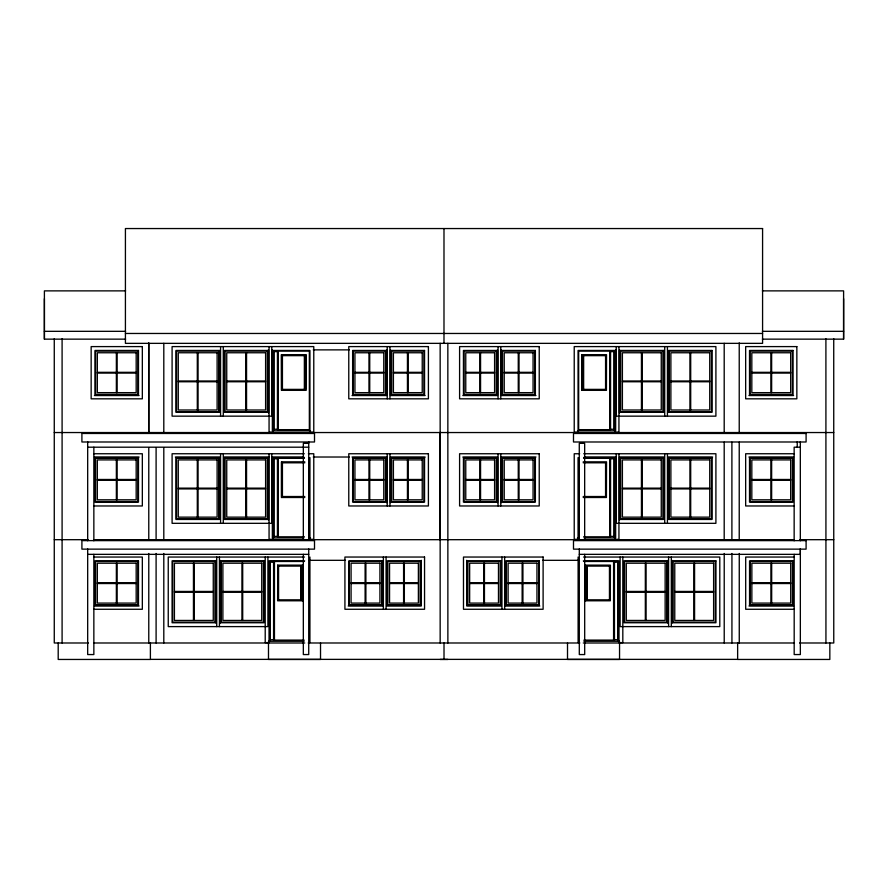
<?xml version="1.0" encoding="UTF-8"?>
<svg xmlns="http://www.w3.org/2000/svg" width="888" height="888" viewBox="0 0 888 888"><rect width="100%" height="100%" fill="white"/><g stroke="black" fill="none" stroke-linecap="round" stroke-linejoin="round"><path stroke-width="1.33" d="M125.619 339.149L44.4 339.149L44.4 298.69M88.467 642.99L54.268 642.99L54.268 338.728M148.773 342.868L148.773 432.545L148.773 343.301M440.159 539.693L440.159 432.545M762.381 339.149L843.6 339.149L843.6 298.69M125.619 290.876L44.4 290.876L44.4 339.149M762.381 290.876L843.6 290.876L843.6 339.149M44.4 331.324L125.619 331.324M762.381 331.324L843.6 331.324M125.419 333.466L762.581 333.466M313.275 349.872L349.284 349.872M278.077 351.604L274.081 351.604L274.081 429.448M609.923 351.604L613.919 351.604L613.919 429.448M281.474 354.689L306.293 354.689L306.171 390.343L281.474 390.343L281.474 354.689L281.585 390.343M581.707 354.689L606.526 354.689L606.415 390.343L581.707 390.343L581.707 354.689L581.829 390.343M281.774 355.655L305.461 355.655L305.461 389.377L281.774 389.377M606.226 355.655L582.539 355.655L582.539 389.377L606.226 389.377M97.325 372.327L136.175 372.327M354.934 372.327L383.771 372.327M393.406 372.327L422.233 372.327M465.767 372.327L494.594 372.327M504.229 372.327L533.066 372.327M751.825 372.327L790.675 372.327M97.325 373.093L136.175 373.093M354.934 373.093L383.771 373.093M393.406 373.093L422.233 373.093M465.767 373.093L494.594 373.093M504.229 373.093L533.066 373.093M751.825 373.093L790.675 373.093M178.266 380.996L217.116 380.996M226.74 380.996L265.601 380.996M622.399 380.996L661.26 380.996M670.884 380.996L709.734 380.996M178.266 381.762L217.116 381.762M226.74 381.762L265.601 381.762M622.399 381.762L661.26 381.762M670.884 381.762L709.734 381.762M94.428 395.549L139.061 395.549M352.048 395.549L386.657 395.549L386.657 349.872M425.13 395.549L390.509 395.549L390.509 349.872M462.87 395.549L497.491 395.549L497.491 349.872M535.952 395.549L501.343 395.549L501.343 349.872M748.939 395.549L793.572 395.549M273.504 429.27L278.077 429.27M609.923 429.27L614.496 429.27M309.346 429.659L277.433 429.659L277.433 351.026M578.654 429.659L610.567 429.659L610.567 351.026M310.5 430.813L272.35 430.813L272.35 349.872M577.5 430.813L615.65 430.813L615.65 349.872M54.268 432.545L833.732 432.545M308.724 443.334L303.33 443.334L303.33 539.693M87.679 447.197L308.724 447.197M800.321 447.197L794.15 447.197L794.15 540.792M93.917 453.746L142.335 453.746L142.335 505.971L93.917 505.971M304.295 453.746L172.094 453.746L172.094 523.321L271.761 523.321L271.761 453.746M308.358 453.746L313.775 453.746L313.775 539.316L309.923 539.316L309.923 457.598M579.642 453.746L574.225 453.746L574.225 539.316L578.077 539.316L578.077 457.598M583.705 453.746L715.906 453.746L715.906 523.321L616.239 523.321L616.239 453.746M794.083 453.746L745.665 453.746L745.665 505.971L794.083 505.971M94.428 457.02L139.061 457.02M175.369 457.02L220.002 457.02M223.687 457.02L269.231 457.02M271.994 457.02L303.74 457.02M313.275 457.02L349.284 457.02M352.048 457.02L386.657 457.02L386.657 502.697M425.13 457.02L390.509 457.02L390.509 502.697M462.87 457.02L497.491 457.02L497.491 502.697M535.952 457.02L501.343 457.02L501.343 502.697M584.315 457.02L615.65 457.02L615.65 537.962L584.171 537.962M664.146 457.02L619.513 457.02L619.513 520.035M667.998 457.02L712.631 457.02M748.939 457.02L793.572 457.02M304.44 457.598L272.927 457.598L272.927 539.316L269.064 539.316L269.064 453.746M583.56 457.598L615.073 457.598L615.073 539.316L618.936 539.316L618.936 453.746M304.429 458.175L273.504 458.175L273.504 537.962M583.571 458.175L614.496 458.175L614.496 537.962M278.077 458.752L274.081 458.752L274.081 536.596M609.923 458.752L613.919 458.752L613.919 536.596M304.806 497.491L281.474 497.491L281.474 461.838L304.806 461.838M583.194 461.838L606.526 461.838L606.415 497.491L583.194 497.491M281.774 462.803L304.806 462.803M583.194 462.803L606.226 462.803M97.325 479.476L136.175 479.476M354.934 479.476L383.771 479.476M393.406 479.476L422.233 479.476M465.767 479.476L494.594 479.476M504.229 479.476L533.066 479.476M751.825 479.476L790.675 479.476M97.325 480.242L136.175 480.242M354.934 480.242L383.771 480.242M393.406 480.242L422.233 480.242M465.767 480.242L494.594 480.242M504.229 480.242L533.066 480.242M751.825 480.242L790.675 480.242M178.266 488.145L217.116 488.145M226.74 488.145L265.601 488.145M622.399 488.145L661.26 488.145M670.884 488.145L709.734 488.145M178.266 488.911L217.116 488.911M226.74 488.911L265.601 488.911M622.399 488.911L661.26 488.911M670.884 488.911L709.734 488.911M281.774 496.525L304.806 496.525M583.194 496.525L606.226 496.525M273.504 536.419L278.077 536.419M609.923 536.419L614.496 536.419M304.429 536.807L277.433 536.807L277.433 458.175M583.571 536.807L610.567 536.807L610.567 458.175M303.829 537.962L272.35 537.962L272.35 457.02M310.5 537.962L309.346 537.962L309.346 458.175M577.5 537.962L578.654 537.962L578.654 458.175M54.268 539.693L88.356 539.693M93.884 539.693L794.138 539.693M799.644 539.693L833.765 539.693M87.679 554.345L308.724 554.345M579.298 554.345L800.343 554.345L800.343 548.951L800.343 654.556L794.183 654.556L794.183 554.345M93.917 557.042L142.335 557.042L142.335 609.268L93.917 609.268M304.506 557.042L168.243 557.042L168.243 626.606L267.91 626.606L267.91 557.042M583.527 557.042L719.791 557.042L719.791 626.606L620.124 626.606L620.124 557.042M794.116 557.042L745.698 557.042L745.698 609.268L794.116 609.268M309.413 560.317L345.443 560.317M542.59 560.317L578.61 560.317M304.695 560.894L269.064 560.894L269.064 642.601L265.212 642.601L265.212 557.042M583.327 560.894L618.958 560.894L618.958 642.601L622.821 642.601L622.821 557.042M304.14 561.471L269.641 561.471L269.641 641.258M583.893 561.471L618.381 561.471L618.381 641.258M274.226 562.049L270.23 562.049L270.23 639.893M613.808 562.049L617.804 562.049L617.804 639.893M277.622 565.134L302.431 565.134L302.431 600.788L277.622 600.788L277.733 565.134M585.592 565.134L610.411 565.134L610.3 600.788L585.592 600.788L585.592 565.134L585.714 600.788M277.922 566.1L301.598 566.1L301.598 599.822L277.922 599.822M610.111 566.1L586.424 566.1L586.424 599.822L610.111 599.822M97.325 582.772L136.175 582.772M351.082 582.772L379.92 582.772M389.555 582.772L418.381 582.772M469.652 582.772L498.479 582.772M508.114 582.772L536.951 582.772M751.859 582.772L790.709 582.772M97.325 583.538L136.175 583.538M351.082 583.538L379.92 583.538M389.555 583.538L418.381 583.538M469.652 583.538L498.479 583.538M508.114 583.538L536.951 583.538M751.859 583.538L790.709 583.538M174.414 591.441L213.264 591.441M222.888 591.441L261.738 591.441M626.284 591.441L665.145 591.441M674.769 591.441L713.619 591.441M174.414 592.207L213.264 592.207M222.888 592.207L261.738 592.207M626.284 592.207L665.145 592.207M674.769 592.207L713.619 592.207M94.428 605.993L139.061 605.993M348.196 605.993L382.806 605.993M386.657 605.993L421.267 605.993L421.267 560.317M501.376 605.993L466.755 605.993L466.755 560.317M505.228 605.993L539.837 605.993M748.973 605.993L793.606 605.993M269.641 639.715L274.226 639.715M613.808 639.715L618.381 639.715M304.14 640.104L273.582 640.104L273.582 561.471M583.893 640.104L614.452 640.104L614.452 561.471M268.487 641.258L304.118 641.258M583.915 641.258L619.535 641.258M93.884 642.99L304.751 642.99M308.192 642.99L579.831 642.99M583.283 642.99L794.138 642.99M799.555 642.99L833.765 642.99L833.732 338.728M150.394 659.373L737.639 659.373M440.159 659.451L447.874 659.451M829.836 642.99L829.836 659.451L737.639 659.451L737.639 642.745M825.907 338.728L825.94 642.99M800.321 441.791L800.321 540.792M797.235 441.791L797.235 447.197M771.639 352.758L771.639 392.651M771.639 459.906L771.639 499.8M771.672 563.203L771.672 603.096M770.873 352.758L770.873 392.651M770.873 459.906L770.873 499.8M770.895 563.203L770.895 603.096M739.227 342.868L739.227 432.545M739.227 442.157L739.227 539.693M739.26 553.468L739.26 642.99M731.901 442.157L731.901 539.693M731.934 553.468L731.934 642.99M724.22 553.468L724.22 642.99M724.197 343.301L724.197 432.545M724.197 442.157L724.197 539.693M694.583 563.203L694.583 620.446M693.806 563.203L693.806 620.446M690.698 352.758L690.698 410.001M690.698 459.906L690.698 517.149M689.921 352.758L689.921 410.001M689.921 459.906L689.921 517.149M671.883 560.317L671.883 623.332M671.306 557.042L671.306 626.606M668.597 557.042L668.597 626.606M668.031 560.317L668.031 623.332M667.421 346.598L667.421 416.161M667.421 453.746L667.421 523.321M664.712 346.598L664.712 416.161M664.712 453.746L664.712 523.321M646.098 563.203L646.098 620.446M645.332 563.203L645.332 620.446M642.213 352.758L642.213 410.001M642.213 459.906L642.213 517.149M641.447 352.758L641.447 410.001M641.447 459.906L641.447 517.149M619.513 349.872L619.513 412.887M619.547 642.99L619.547 659.451L567.51 659.451L567.51 642.99M618.936 346.598L618.936 432.156L615.073 432.156L615.073 350.449L578.077 350.449L578.077 432.156L574.225 432.156L574.225 346.598L715.906 346.598L715.906 416.161L616.239 416.161L616.239 346.598M614.496 430.813L614.496 351.026L578.654 351.026L578.654 430.813M613.586 561.471L613.586 640.104M609.701 351.026L609.701 429.659M609.701 458.175L609.701 536.807M609.457 566.1L609.457 599.822M606.027 355.655L606.027 389.377M606.027 462.803L606.027 496.525M605.572 355.655L605.572 389.377M605.572 462.803L605.572 496.525M587.079 566.1L587.079 599.822M586.879 566.1L586.879 599.822M584.67 539.693L584.67 443.334L579.276 443.334L579.276 539.693M584.692 554.345L584.692 654.556L579.298 654.556L579.298 548.951M583.638 355.655L583.638 389.377M583.194 355.655L583.194 389.377M582.994 355.655L582.994 389.377M578.11 557.042L578.11 642.601M522.921 563.203L522.921 603.096M522.144 563.203L522.144 603.096M519.036 352.758L519.036 392.651M519.036 459.906L519.036 499.8M518.259 352.758L518.259 392.651M518.259 459.906L518.259 499.8M504.65 557.042L504.65 609.268M501.953 557.042L501.953 609.268M500.765 346.598L500.765 398.823M500.765 453.746L500.765 505.971M498.068 346.598L498.068 398.823M498.068 453.746L498.068 505.971M484.448 563.203L484.448 603.096M483.683 563.203L483.683 603.096M480.563 352.758L480.563 392.651M480.563 459.906L480.563 499.8M479.798 352.758L479.798 392.651M479.798 459.906L479.798 499.8M447.841 343.301L447.874 642.99M443.989 228.56L443.989 343.356M444.011 642.99L444.011 659.373M440.159 343.301L440.159 642.99M408.203 352.758L408.203 392.651M408.203 459.906L408.203 499.8M407.437 352.758L407.437 392.651M407.437 459.906L407.437 499.8M404.351 563.203L404.351 603.096M403.585 563.203L403.585 603.096M389.932 346.598L389.932 398.823M389.932 453.746L389.932 505.971M387.235 346.598L387.235 398.823M387.235 453.746L387.235 505.971M386.08 557.042L386.08 609.268M383.383 557.042L383.383 609.268M369.741 352.758L369.741 392.651M369.741 459.906L369.741 499.8M368.964 352.758L368.964 392.651M368.964 459.906L368.964 499.8M365.889 563.203L365.889 603.096M365.112 563.203L365.112 603.096M320.524 642.99L320.524 659.451L268.487 659.451L268.487 642.99M309.923 557.042L309.923 642.601M309.346 430.813L309.346 351.026L273.504 351.026L273.504 430.813M308.724 441.791L308.724 539.693M308.724 548.951L308.724 654.556L303.33 654.556L303.33 554.345M305.006 355.655L305.006 389.377M304.806 355.655L304.806 389.377M304.362 355.655L304.362 389.377M302.32 565.134L302.32 600.788M301.154 566.1L301.154 599.822M300.954 566.1L300.954 599.822M282.428 355.655L282.428 389.377M282.428 462.803L282.428 496.525M281.973 355.655L281.973 389.377M281.973 462.803L281.973 496.525M281.585 461.838L281.585 497.491M278.566 566.1L278.566 599.822M278.299 351.026L278.299 429.659M278.299 458.175L278.299 536.807M274.448 561.471L274.448 640.104M271.761 346.598L271.761 416.161L172.094 416.161L172.094 346.598L313.775 346.598L313.775 432.156L309.923 432.156L309.923 350.449L272.927 350.449L272.927 432.156L269.064 432.156L269.064 346.598M268.487 349.872L268.487 412.887M268.487 457.02L268.487 520.035M246.553 352.758L246.553 410.001M246.553 459.906L246.553 517.149M245.787 352.758L245.787 410.001M245.787 459.906L245.787 517.149M242.702 563.203L242.702 620.446M241.936 563.203L241.936 620.446M223.288 346.598L223.288 416.161M223.288 453.746L223.288 523.321M220.579 346.598L220.579 416.161M220.579 453.746L220.579 523.321M220.002 560.317L220.002 623.332M219.425 557.042L219.425 626.606M216.728 557.042L216.728 626.606M216.15 560.317L216.15 623.332M198.079 352.758L198.079 410.001M198.079 459.906L198.079 517.149M197.303 352.758L197.303 410.001M197.303 459.906L197.303 517.149M194.217 563.203L194.217 620.446M193.451 563.203L193.451 620.446M163.803 343.301L163.803 432.545M163.803 447.652L163.803 539.693M163.803 553.468L163.803 642.99M156.099 447.652L156.099 539.693M156.099 553.468L156.099 642.99M150.394 642.745L150.394 659.451L58.197 659.451L58.197 642.99M148.773 447.652L148.773 539.693M148.773 553.468L148.773 642.99M117.127 352.758L117.127 392.651M117.127 459.906L117.127 499.8M117.127 563.203L117.127 603.096M116.361 352.758L116.361 392.651M116.361 459.906L116.361 499.8M116.361 563.203L116.361 603.096M93.851 447.197L93.851 540.792M93.851 554.345L93.851 654.556L87.679 654.556L87.679 548.951M87.679 441.791L87.679 540.792M62.093 338.728L62.093 642.99M762.581 228.549L125.419 228.549L125.419 343.356L762.581 343.356L762.581 228.549M142.335 346.598L91.153 346.598L91.153 398.823L142.335 398.823L142.335 346.598M428.405 346.598L348.773 346.598L348.773 398.823L428.405 398.823L428.405 346.598M539.227 346.598L459.596 346.598L459.596 398.823L539.227 398.823L539.227 346.598M796.847 346.598L745.665 346.598L745.665 398.823L796.847 398.823L796.847 346.598M138.484 350.449L95.005 350.449L95.005 394.971L138.484 394.971L138.484 350.449M219.425 350.449L175.946 350.449L175.946 412.31L219.425 412.31L219.425 350.449M267.91 350.449L224.431 350.449L224.431 412.31L267.91 412.31L267.91 350.449M386.08 350.449L352.625 350.449L352.625 394.971L386.08 394.971L386.08 350.449M424.542 350.449L391.086 350.449L391.086 394.971L424.542 394.971L424.542 350.449M496.914 350.449L463.447 350.449L463.447 394.971L496.914 394.971L496.914 350.449M535.375 350.449L501.92 350.449L501.92 394.971L535.375 394.971L535.375 350.449M663.569 350.449L620.09 350.449L620.09 412.31L663.569 412.31L663.569 350.449M712.054 350.449L668.575 350.449L668.575 412.31L712.054 412.31L712.054 350.449M792.995 350.449L749.516 350.449L749.516 394.971L792.995 394.971L792.995 350.449M137.906 351.026L95.582 351.026L95.582 394.383L137.906 394.383L137.906 351.026M218.848 351.026L176.534 351.026L176.534 411.732L218.848 411.732L218.848 351.026M267.332 351.026L225.008 351.026L225.008 411.732L267.332 411.732L267.332 351.026M385.503 351.026L353.202 351.026L353.202 394.383L385.503 394.383L385.503 351.026M423.965 351.026L391.675 351.026L391.675 394.383L423.965 394.383L423.965 351.026M496.325 351.026L464.036 351.026L464.036 394.383L496.325 394.383L496.325 351.026M534.798 351.026L502.497 351.026L502.497 394.383L534.798 394.383L534.798 351.026M662.992 351.026L620.668 351.026L620.668 411.732L662.992 411.732L662.992 351.026M711.466 351.026L669.152 351.026L669.152 411.732L711.466 411.732L711.466 351.026M792.418 351.026L750.094 351.026L750.094 394.383L792.418 394.383L792.418 351.026M136.175 352.758L97.325 352.758L97.325 392.651L136.175 392.651L136.175 352.758M217.116 352.758L178.266 352.758L178.266 410.001L217.116 410.001L217.116 352.758M265.601 352.758L226.74 352.758L226.74 410.001L265.601 410.001L265.601 352.758M383.771 352.758L354.934 352.758L354.934 392.651L383.771 392.651L383.771 352.758M422.233 352.758L393.406 352.758L393.406 392.651L422.233 392.651L422.233 352.758M494.594 352.758L465.767 352.758L465.767 392.651L494.594 392.651L494.594 352.758M533.066 352.758L504.229 352.758L504.229 392.651L533.066 392.651L533.066 352.758M661.26 352.758L622.399 352.758L622.399 410.001L661.26 410.001L661.26 352.758M709.734 352.758L670.884 352.758L670.884 410.001L709.734 410.001L709.734 352.758M790.675 352.758L751.825 352.758L751.825 392.651L790.675 392.651L790.675 352.758M314.507 433.466L81.907 433.466L81.907 441.991L314.507 441.991L314.507 433.466M806.093 433.466L573.493 433.466L573.493 441.991L806.093 441.991L806.093 433.466M428.405 453.746L348.773 453.746L348.773 505.971L428.405 505.971L428.405 453.746M539.227 453.746L459.596 453.746L459.596 505.971L539.227 505.971L539.227 453.746M138.484 457.598L95.005 457.598L95.005 502.12L138.484 502.12L138.484 457.598M219.425 457.598L175.946 457.598L175.946 519.458L219.425 519.458L219.425 457.598M267.91 457.598L224.431 457.598L224.431 519.458L267.91 519.458L267.91 457.598M386.08 457.598L352.625 457.598L352.625 502.12L386.08 502.12L386.08 457.598M424.542 457.598L391.086 457.598L391.086 502.12L424.542 502.12L424.542 457.598M496.914 457.598L463.447 457.598L463.447 502.12L496.914 502.12L496.914 457.598M535.375 457.598L501.92 457.598L501.92 502.12L535.375 502.12L535.375 457.598M663.569 457.598L620.09 457.598L620.09 519.458L663.569 519.458L663.569 457.598M712.054 457.598L668.575 457.598L668.575 519.458L712.054 519.458L712.054 457.598M792.995 457.598L749.516 457.598L749.516 502.12L792.995 502.12L792.995 457.598M137.906 458.175L95.582 458.175L95.582 501.542L137.906 501.542L137.906 458.175M218.848 458.175L176.534 458.175L176.534 518.881L218.848 518.881L218.848 458.175M267.332 458.175L225.008 458.175L225.008 518.881L267.332 518.881L267.332 458.175M385.503 458.175L353.202 458.175L353.202 501.542L385.503 501.542L385.503 458.175M423.965 458.175L391.675 458.175L391.675 501.542L423.965 501.542L423.965 458.175M496.325 458.175L464.036 458.175L464.036 501.542L496.325 501.542L496.325 458.175M534.798 458.175L502.497 458.175L502.497 501.542L534.798 501.542L534.798 458.175M662.992 458.175L620.668 458.175L620.668 518.881L662.992 518.881L662.992 458.175M711.466 458.175L669.152 458.175L669.152 518.881L711.466 518.881L711.466 458.175M792.418 458.175L750.094 458.175L750.094 501.542L792.418 501.542L792.418 458.175M136.175 459.906L97.325 459.906L97.325 499.8L136.175 499.8L136.175 459.906M217.116 459.906L178.266 459.906L178.266 517.149L217.116 517.149L217.116 459.906M265.601 459.906L226.74 459.906L226.74 517.149L265.601 517.149L265.601 459.906M383.771 459.906L354.934 459.906L354.934 499.8L383.771 499.8L383.771 459.906M422.233 459.906L393.406 459.906L393.406 499.8L422.233 499.8L422.233 459.906M494.594 459.906L465.767 459.906L465.767 499.8L494.594 499.8L494.594 459.906M533.066 459.906L504.229 459.906L504.229 499.8L533.066 499.8L533.066 459.906M661.26 459.906L622.399 459.906L622.399 517.149L661.26 517.149L661.26 459.906M709.734 459.906L670.884 459.906L670.884 517.149L709.734 517.149L709.734 459.906M790.675 459.906L751.825 459.906L751.825 499.8L790.675 499.8L790.675 459.906M314.507 540.626L81.907 540.626L81.907 549.139L314.507 549.139L314.507 540.626M806.093 540.626L573.493 540.626L573.493 549.139L806.093 549.139L806.093 540.626M424.553 557.042L344.921 557.042L344.921 609.268L424.553 609.268L424.553 557.042M543.112 557.042L463.481 557.042L463.481 609.268L543.112 609.268L543.112 557.042M138.484 560.894L95.005 560.894L95.005 605.416L138.484 605.416L138.484 560.894M215.573 560.894L172.094 560.894L172.094 622.754L215.573 622.754L215.573 560.894M264.058 560.894L220.579 560.894L220.579 622.754L264.058 622.754L264.058 560.894M382.229 560.894L348.773 560.894L348.773 605.416L382.229 605.416L382.229 560.894M420.69 560.894L387.235 560.894L387.235 605.416L420.69 605.416L420.69 560.894M500.799 560.894L467.332 560.894L467.332 605.416L500.799 605.416L500.799 560.894M539.26 560.894L505.805 560.894L505.805 605.416L539.26 605.416L539.26 560.894M667.454 560.894L623.975 560.894L623.975 622.754L667.454 622.754L667.454 560.894M715.939 560.894L672.46 560.894L672.46 622.754L715.939 622.754L715.939 560.894M793.028 560.894L749.55 560.894L749.55 605.416L793.028 605.416L793.028 560.894M137.906 561.471L95.582 561.471L95.582 604.839L137.906 604.839L137.906 561.471M214.996 561.471L172.672 561.471L172.672 622.177L214.996 622.177L214.996 561.471M263.481 561.471L221.156 561.471L221.156 622.177L263.481 622.177L263.481 561.471M381.651 561.471L349.35 561.471L349.35 604.839L381.651 604.839L381.651 561.471M420.113 561.471L387.812 561.471L387.812 604.839L420.113 604.839L420.113 561.471M500.21 561.471L467.921 561.471L467.921 604.839L500.21 604.839L500.21 561.471M538.683 561.471L506.382 561.471L506.382 604.839L538.683 604.839L538.683 561.471M666.877 561.471L624.553 561.471L624.553 622.177L666.877 622.177L666.877 561.471M715.351 561.471L673.037 561.471L673.037 622.177L715.351 622.177L715.351 561.471M792.44 561.471L750.127 561.471L750.127 604.839L792.44 604.839L792.44 561.471M136.175 563.203L97.325 563.203L97.325 603.096L136.175 603.096L136.175 563.203M213.264 563.203L174.414 563.203L174.414 620.446L213.264 620.446L213.264 563.203M261.738 563.203L222.888 563.203L222.888 620.446L261.738 620.446L261.738 563.203M379.92 563.203L351.082 563.203L351.082 603.096L379.92 603.096L379.92 563.203M418.381 563.203L389.555 563.203L389.555 603.096L418.381 603.096L418.381 563.203M498.479 563.203L469.652 563.203L469.652 603.096L498.479 603.096L498.479 563.203M536.951 563.203L508.114 563.203L508.114 603.096L536.951 603.096L536.951 563.203M665.145 563.203L626.284 563.203L626.284 620.446L665.145 620.446L665.145 563.203M713.619 563.203L674.769 563.203L674.769 620.446L713.619 620.446L713.619 563.203M790.709 563.203L751.859 563.203L751.859 603.096L790.709 603.096L790.709 563.203"/></g></svg>
